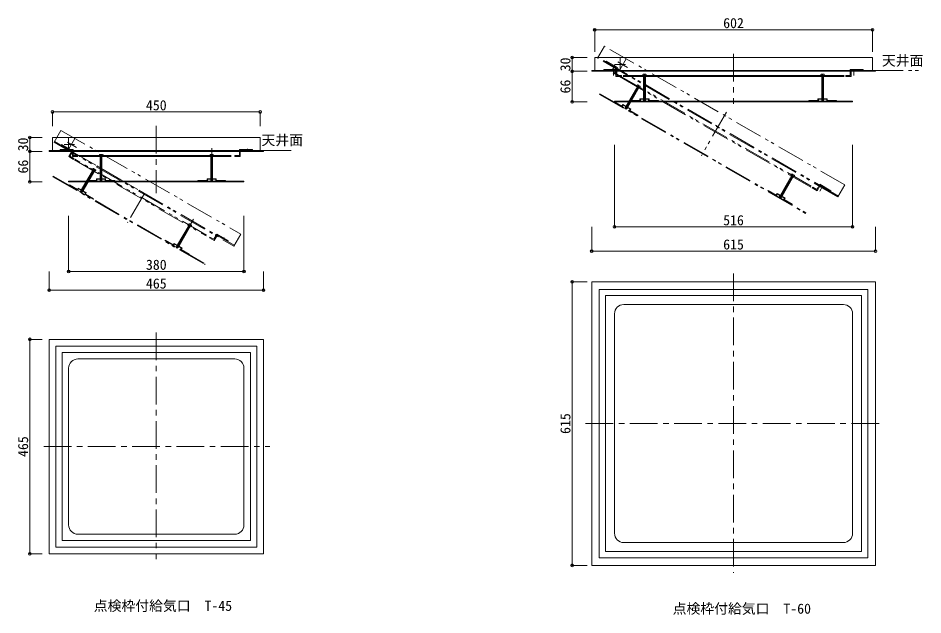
# Model space of a CAD drawing. Units: millimetres at full size; some dimension numbers follow another scale. Extents: x -7455 to 7419, y -2549 to 3457.
# Drawn here: x 89 to 2050, y 1573 to 2868 of the extents above; entities that cross this region are included whole.
import ezdxf
from ezdxf.enums import TextEntityAlignment as Align

# ---------------------------------------------------------------- set-up
doc = ezdxf.new("R2010")
doc.units = ezdxf.units.MM
doc.header["$LTSCALE"] = 12
doc.header["$PDMODE"] = 32
doc.header["$PDSIZE"] = 6
for name, pattern in [('CHAIN1', [8, 5, -1, 1, -1]), ('DASHED3', [4, 3, -1]), ('DOUBLE_CHAIN1', [8.8, 5, -1, 0.6, -0.6, 0.6, -1])]:
    doc.linetypes.add(name, pattern=pattern)
doc.layers.add('0-1_側面板', color=7, linetype='Continuous', lineweight=5)
doc.layers.add('0-8', color=4, linetype='Continuous', lineweight=5)
doc.styles.add('ＭＳ 明朝', font='')
doc.styles.get('ＭＳ 明朝').set_extended_font_data('MS Mincho')

msp = doc.modelspace()

# ---------------------------------------------------------------- linework, layer by layer
at = {"layer": '0-1_側面板', "linetype": 'DOUBLE_CHAIN1'}
for p, q in [((1359.62, 2806.84), (1344.62, 2780.86)), ((1880.97, 2505.84), (1359.62, 2806.84)), ((1865.97, 2479.86), (1344.62, 2780.86)), ((1866.97, 2481.59), (1345.62, 2782.59)), ((1363.94, 2774.32), (1362.94, 2772.59)), ((1362.94, 2772.59), (1385.46, 2759.59)), ((1363.94, 2774.32), (1388.19, 2760.32)), ((1388.19, 2760.32), (1381.69, 2749.06)), ((1381.69, 2749.06), (1390.35, 2744.06)), ((1947.13, 2754.16), (2050.01, 2754.16)), ((1390.35, 2744.06), (1389.35, 2742.33)), ((1392.4, 2740.58), (1807.2, 2501.09)), ((1808.2, 2502.82), (1393.4, 2742.31)), ((1431.92, 2720.06), (1406.92, 2676.76)), ((1435.39, 2718.06), (1410.39, 2674.76)), ((1431.37, 2722.11), (1430.62, 2720.81)), ((1430.62, 2720.81), (1436.69, 2717.31)), ((1437.07, 2719.98), (1432.74, 2722.48)), ((1437.44, 2718.61), (1436.69, 2717.31)), ((1349.61, 2703.5), (1348.86, 2702.2)), ((1348.86, 2702.2), (1795.73, 2444.2)), ((1380.42, 2686.87), (1397.74, 2676.87)), ((1399.74, 2680.33), (1397.74, 2676.87)), ((1400.11, 2678.96), (1398.11, 2675.5)), ((1404.17, 2672), (1407.64, 2670)), ((1404.44, 2676.46), (1404.94, 2677.33)), ((1411.37, 2672.46), (1404.44, 2676.46)), ((1411.87, 2673.33), (1404.94, 2677.33)), ((1405.11, 2672.62), (1407.11, 2676.08)), ((1407.7, 2671.12), (1409.7, 2674.58)), ((1411.37, 2672.46), (1411.87, 2673.33)), ((1415.06, 2666.87), (1432.38, 2656.87)), ((1432.38, 2656.87), (1431.88, 2656)), ((181.97, 2624.17), (571.68, 2399.17)), ((167.97, 2599.92), (557.68, 2374.92)), ((183.26, 2593.41), (182.26, 2591.67)), ((182.26, 2591.67), (205.21, 2578.42)), ((183.26, 2593.41), (207.94, 2579.16)), ((205.21, 2578.42), (198.71, 2567.17)), ((207.94, 2579.16), (201.44, 2567.9)), ((621.13, 2580.63), (687.42, 2580.63)), ((198.71, 2567.17), (209.1, 2561.17)), ((201.44, 2567.9), (210.1, 2562.9)), ((210.1, 2562.9), (209.1, 2561.17)), ((211.28, 2559.91), (496.56, 2395.2)), ((497.56, 2396.93), (212.28, 2561.64)), ((251.67, 2538.9), (226.67, 2495.6)), ((255.13, 2536.9), (230.13, 2493.6)), ((251.12, 2540.95), (250.37, 2539.65)), ((250.37, 2539.65), (256.43, 2536.15)), ((256.82, 2538.81), (252.49, 2541.31)), ((257.18, 2537.45), (256.43, 2536.15)), ((165.03, 2524.83), (164.28, 2523.53)), ((164.28, 2523.53), (493.37, 2333.53)), ((165.03, 2524.83), (494.12, 2334.83)), ((1766.21, 2527.06), (1741.21, 2483.76)), ((1769.67, 2525.06), (1744.67, 2481.76)), ((1765.66, 2529.11), (1764.91, 2527.81)), ((1764.91, 2527.81), (1770.97, 2524.31)), ((1771.35, 2526.98), (1767.02, 2529.48)), ((1771.72, 2525.61), (1770.97, 2524.31)), ((200.17, 2505.7), (199.67, 2504.83)), ((199.67, 2504.83), (217.86, 2494.33)), ((200.17, 2505.7), (217.49, 2495.7)), ((219.49, 2499.16), (217.49, 2495.7)), ((219.86, 2497.8), (217.86, 2494.33)), ((219.49, 2499.16), (236.81, 2489.16)), ((219.86, 2497.8), (235.45, 2488.8)), ((223.92, 2490.83), (227.38, 2488.83)), ((224.19, 2495.3), (224.69, 2496.16)), ((231.12, 2491.3), (224.19, 2495.3)), ((224.42, 2491.7), (224.92, 2492.57)), ((227.88, 2489.7), (224.42, 2491.7)), ((231.62, 2492.16), (224.69, 2496.16)), ((224.85, 2491.45), (226.85, 2494.91)), ((227.45, 2489.95), (229.45, 2493.41)), ((228.38, 2490.57), (227.88, 2489.7)), ((231.12, 2491.3), (231.62, 2492.16)), ((1714.71, 2493.87), (1732.03, 2483.87)), ((1811.24, 2501.06), (1819.9, 2496.06)), ((1826.4, 2507.32), (1819.9, 2496.06)), ((1827.13, 2504.59), (1820.63, 2493.33)), ((1826.4, 2507.32), (1850.65, 2493.32)), ((1827.13, 2504.59), (1849.65, 2491.59)), ((1850.65, 2493.32), (1849.65, 2491.59)), ((1880.97, 2505.84), (1865.97, 2479.86)), ((235.45, 2488.8), (233.45, 2485.33)), ((233.45, 2485.33), (251.63, 2474.83)), ((236.81, 2489.16), (234.81, 2485.7)), ((1734.03, 2487.33), (1732.03, 2483.87)), ((1734.4, 2485.96), (1732.4, 2482.5)), ((1738.46, 2479), (1741.92, 2477)), ((1738.73, 2483.46), (1739.23, 2484.33)), ((1745.65, 2479.46), (1738.73, 2483.46)), ((1746.15, 2480.33), (1739.23, 2484.33)), ((1739.39, 2479.62), (1741.39, 2483.08)), ((1741.99, 2478.12), (1743.99, 2481.58)), ((1745.65, 2479.46), (1746.15, 2480.33)), ((1749.35, 2473.87), (1766.67, 2463.87)), ((1766.67, 2463.87), (1766.17, 2463)), ((459.52, 2418.9), (434.52, 2375.6)), ((462.98, 2416.9), (437.98, 2373.6)), ((458.97, 2420.95), (458.22, 2419.65)), ((458.22, 2419.65), (464.28, 2416.15)), ((464.66, 2418.81), (460.33, 2421.31)), ((465.03, 2417.45), (464.28, 2416.15)), ((504.55, 2392.9), (503.55, 2391.17)), ((504.55, 2392.9), (513.21, 2387.9)), ((519.71, 2399.16), (513.21, 2387.9)), ((520.44, 2396.42), (513.94, 2385.17)), ((519.71, 2399.16), (544.39, 2384.91)), ((520.44, 2396.42), (543.39, 2383.17)), ((571.68, 2399.17), (556.68, 2373.19)), ((408.02, 2385.7), (407.52, 2384.83)), ((407.52, 2384.83), (425.7, 2374.33)), ((408.02, 2385.7), (425.34, 2375.7)), ((427.34, 2379.16), (425.34, 2375.7)), ((427.7, 2377.8), (425.7, 2374.33)), ((427.34, 2379.16), (444.66, 2369.16)), ((427.7, 2377.8), (443.29, 2368.8)), ((432.03, 2375.3), (432.53, 2376.16)), ((438.96, 2371.3), (432.03, 2375.3)), ((439.46, 2372.16), (432.53, 2376.16)), ((432.7, 2371.45), (434.7, 2374.91)), ((435.3, 2369.95), (437.3, 2373.41)), ((503.55, 2391.17), (513.94, 2385.17)), ((544.39, 2384.91), (543.39, 2383.17)), ((431.77, 2370.83), (435.23, 2368.83)), ((432.27, 2371.7), (432.77, 2372.57)), ((435.73, 2369.7), (432.27, 2371.7)), ((436.23, 2370.57), (435.73, 2369.7)), ((438.96, 2371.3), (439.46, 2372.16)), ((443.29, 2368.8), (441.29, 2365.33)), ((441.29, 2365.33), (459.48, 2354.83)), ((444.66, 2369.16), (442.66, 2365.7)), ((494.12, 2334.83), (493.37, 2333.53))]:
    msp.add_line(p, q, dxfattribs=at)
at = {"layer": '0-1_側面板', "color": 4, "linetype": 'CHAIN1'}
for p, q in [((1639.63, 2790.13), (1639.63, 2681.51)), ((1405.28, 2767.16), (1381.41, 2767.16)), ((1393.63, 2782.16), (1393.63, 2754.16)), ((1379.13, 2758.14), (1379.13, 2743.16)), ((1446.63, 2745.85), (1446.63, 2686.92)), ((1632.61, 2754.16), (1639.63, 2754.16)), ((1832.63, 2745.85), (1832.63, 2686.92)), ((1900.13, 2756.16), (1900.13, 2743.16)), ((1437.63, 2687.66), (1446.63, 2687.66)), ((1446.63, 2696.98), (1446.63, 2687.66)), ((1823.63, 2687.66), (1832.63, 2687.66)), ((1832.63, 2687.29), (1832.63, 2694.1)), ((388.63, 2633.72), (388.63, 2488.31)), ((198.63, 2608.63), (198.63, 2580.63)), ((188.6, 2593.63), (211.35, 2593.63)), ((206.63, 2580.63), (388.63, 2580.63)), ((268.63, 2512.68), (268.63, 2584.64)), ((268.63, 2572.32), (268.63, 2513.39)), ((508.63, 2585.27), (508.63, 2512.47)), ((508.63, 2572.32), (508.63, 2513.39)), ((259.63, 2514.13), (268.63, 2514.13)), ((268.63, 2523.44), (268.63, 2514.13)), ((499.63, 2514.13), (508.63, 2514.13)), ((508.63, 2513.76), (508.63, 2520.56)), ((1639.63, 2314.1), (1639.63, 1664.85)), ((388.63, 2185.89), (388.63, 1694.62)), ((1319.01, 1988.37), (1963.87, 1988.37)), ((144.49, 1938.48), (634.45, 1938.48))]:
    msp.add_line(p, q, dxfattribs=at)
at = {"layer": '0-1_側面板', "color": 4, "linetype": 'DOUBLE_CHAIN1'}
for p, q in [((1382.69, 2765.79), (1375.2, 2752.81)), ((1409.84, 2760.53), (1389.17, 2772.46)), ((1407.25, 2779.34), (1393.25, 2755.09)), ((1435, 2721.4), (1405.53, 2670.36)), ((1398.11, 2675.5), (1405.9, 2671)), ((1410.56, 2679.07), (1405.9, 2671)), ((1624.28, 2663.24), (1569.97, 2569.17)), ((1600.22, 2635.6), (1606.3, 2632.09)), ((196.1, 2598.69), (215.8, 2587.32)), ((212.28, 2606.67), (198.28, 2582.42)), ((205.21, 2578.42), (362.83, 2487.42)), ((224.93, 2488.58), (260.91, 2550.9)), ((254.75, 2540.23), (225.28, 2489.19)), ((1769.29, 2528.4), (1739.82, 2477.36)), ((217.86, 2494.33), (225.65, 2489.83)), ((230.31, 2497.9), (225.65, 2489.83)), ((1832.9, 2503.57), (1826.4, 2492.31)), ((362.83, 2487.42), (326.5, 2424.51)), ((1732.4, 2482.5), (1740.19, 2478)), ((1740.01, 2477.68), (1743.41, 2483.58)), ((469.07, 2431.44), (432.67, 2368.4)), ((462.59, 2420.23), (433.13, 2369.19)), ((425.7, 2374.33), (433.5, 2369.83)), ((433.31, 2369.52), (436.72, 2375.41))]:
    msp.add_line(p, q, dxfattribs=at)
at = {"layer": '0-1_側面板'}
for p, q in [((1940.63, 2782.16), (1940.63, 2754.16)), ((1947.13, 2754.16), (1332.13, 2754.16)), ((1332.13, 2752.16), (1332.13, 2754.16)), ((1947.13, 2752.16), (1332.13, 2752.16)), ((1358.63, 2756.16), (1358.63, 2754.16)), ((1358.63, 2756.16), (1386.63, 2756.16)), ((1358.63, 2754.16), (1384.63, 2754.16)), ((1386.63, 2756.16), (1386.63, 2743.16)), ((1449.13, 2745.66), (1444.13, 2745.66)), ((1835.13, 2745.66), (1830.13, 2745.66)), ((1892.63, 2756.16), (1920.63, 2756.16)), ((1892.63, 2756.16), (1892.63, 2743.16)), ((1894.63, 2754.16), (1920.63, 2754.16)), ((1894.63, 2754.16), (1894.63, 2741.16)), ((1920.63, 2756.16), (1920.63, 2754.16)), ((1947.13, 2752.16), (1947.13, 2754.16)), ((1386.63, 2743.16), (1396.63, 2743.16)), ((1396.63, 2743.16), (1396.63, 2741.16)), ((1879.12, 2743.16), (1400.15, 2743.16)), ((1400.15, 2741.16), (1879.12, 2741.16)), ((1443.13, 2744.66), (1443.13, 2743.16)), ((1443.13, 2743.16), (1450.13, 2743.16)), ((1444.63, 2743.16), (1444.63, 2693.16)), ((1448.63, 2743.16), (1448.63, 2693.16)), ((1450.13, 2744.66), (1450.13, 2743.16)), ((1829.13, 2744.66), (1829.13, 2743.16)), ((1829.13, 2743.16), (1836.13, 2743.16)), ((1830.63, 2743.16), (1830.63, 2693.16)), ((1834.63, 2743.16), (1834.63, 2693.16)), ((1836.13, 2744.66), (1836.13, 2743.16)), ((1882.63, 2743.16), (1892.63, 2743.16)), ((1381.63, 2687.66), (1381.63, 2686.16)), ((1416.63, 2688.66), (1436.63, 2688.66)), ((1436.63, 2692.66), (1436.63, 2688.66)), ((1437.63, 2691.66), (1437.63, 2687.66)), ((1442.63, 2691.66), (1442.63, 2692.66)), ((1450.63, 2692.66), (1442.63, 2692.66)), ((1450.63, 2691.66), (1442.63, 2691.66)), ((1444.63, 2687.66), (1448.63, 2687.66)), ((1450.63, 2691.66), (1450.63, 2692.66)), ((1456.63, 2688.66), (1476.63, 2688.66)), ((1476.63, 2688.66), (1476.63, 2687.66)), ((1802.63, 2688.66), (1822.63, 2688.66)), ((1822.63, 2692.66), (1822.63, 2688.66)), ((1823.63, 2691.66), (1823.63, 2687.66)), ((1828.63, 2691.66), (1828.63, 2692.66)), ((1836.63, 2692.66), (1828.63, 2692.66)), ((1836.63, 2691.66), (1828.63, 2691.66)), ((1830.63, 2687.66), (1834.63, 2687.66)), ((1836.63, 2691.66), (1836.63, 2692.66)), ((1842.63, 2688.66), (1862.63, 2688.66)), ((1862.63, 2688.66), (1862.63, 2687.66)), ((1381.63, 2686.16), (1897.63, 2686.16)), ((163.63, 2608.63), (613.63, 2608.63)), ((163.63, 2608.63), (163.63, 2580.63)), ((613.63, 2608.63), (613.63, 2580.63)), ((156.13, 2580.63), (621.13, 2580.63)), ((156.13, 2580.63), (156.13, 2578.63)), ((156.13, 2578.63), (621.13, 2578.63)), ((180.13, 2582.63), (208.63, 2582.63)), ((206.63, 2580.63), (206.63, 2567.63)), ((208.63, 2582.63), (208.63, 2569.63)), ((208.63, 2569.63), (218.63, 2569.63)), ((218.63, 2569.63), (218.63, 2567.63)), ((550.55, 2569.63), (221.14, 2569.63)), ((265.13, 2571.13), (265.13, 2569.63)), ((265.13, 2569.63), (272.13, 2569.63)), ((271.13, 2572.13), (266.13, 2572.13)), ((266.63, 2569.63), (266.63, 2519.63)), ((270.63, 2569.63), (270.63, 2519.63)), ((272.13, 2571.13), (272.13, 2569.63)), ((505.13, 2571.13), (505.13, 2569.63)), ((505.13, 2569.63), (512.13, 2569.63)), ((511.13, 2572.13), (506.13, 2572.13)), ((506.63, 2569.63), (506.63, 2519.63)), ((510.63, 2569.63), (510.63, 2519.63)), ((512.13, 2571.13), (512.13, 2569.63)), ((558.63, 2569.63), (558.63, 2567.63)), ((558.63, 2569.63), (568.63, 2569.63)), ((568.63, 2582.63), (568.63, 2569.63)), ((570.63, 2580.63), (570.63, 2567.63)), ((570.63, 2580.63), (597.13, 2580.63)), ((621.13, 2580.63), (621.13, 2578.63)), ((206.63, 2567.63), (218.63, 2567.63)), ((221.14, 2567.63), (550.55, 2567.63)), ((558.63, 2567.63), (570.63, 2567.63)), ((198.63, 2514.13), (198.63, 2512.63)), ((198.63, 2512.63), (578.63, 2512.63)), ((238.63, 2515.13), (258.63, 2515.13)), ((258.63, 2519.13), (258.63, 2515.13)), ((259.63, 2518.13), (259.63, 2514.13)), ((264.63, 2518.13), (264.63, 2519.13)), ((272.63, 2519.13), (264.63, 2519.13)), ((272.63, 2518.13), (264.63, 2518.13)), ((266.63, 2514.13), (270.63, 2514.13)), ((272.63, 2518.13), (272.63, 2519.13)), ((278.63, 2515.13), (298.63, 2515.13)), ((298.63, 2515.13), (298.63, 2514.13)), ((478.63, 2515.13), (498.63, 2515.13)), ((498.63, 2519.13), (498.63, 2515.13)), ((499.63, 2518.13), (499.63, 2514.13)), ((504.63, 2518.13), (504.63, 2519.13)), ((512.63, 2519.13), (504.63, 2519.13)), ((512.63, 2518.13), (504.63, 2518.13)), ((506.63, 2514.13), (510.63, 2514.13)), ((512.63, 2518.13), (512.63, 2519.13)), ((518.63, 2515.13), (538.63, 2515.13)), ((538.63, 2515.13), (538.63, 2514.13)), ((1877.63, 2246.37), (1401.63, 2246.37)), ((1381.63, 1750.37), (1381.63, 2226.37)), ((1897.63, 1750.37), (1897.63, 2226.37)), ((558.63, 2128.48), (218.63, 2128.48)), ((198.63, 1768.48), (198.63, 2108.48)), ((578.63, 1768.48), (578.63, 2108.48)), ((218.63, 1748.48), (558.63, 1748.48)), ((1401.63, 1730.37), (1877.63, 1730.37))]:
    msp.add_line(p, q, dxfattribs=at)
at = {"layer": '0-1_側面板', "linetype": 'DASHED3'}
for p, q in [((1445.13, 2688.66), (1445.13, 2692.66)), ((1448.13, 2688.66), (1448.13, 2692.66)), ((1831.13, 2688.66), (1831.13, 2692.66)), ((1834.13, 2688.66), (1834.13, 2692.66)), ((267.13, 2515.13), (267.13, 2519.13)), ((270.13, 2515.13), (270.13, 2519.13)), ((507.13, 2515.13), (507.13, 2519.13)), ((510.13, 2515.13), (510.13, 2519.13))]:
    msp.add_line(p, q, dxfattribs=at)
at = {"layer": '0-1_側面板', "color": 6, "linetype": 'DASHED3', "lineweight": 13}
msp.add_line((586.02, 2584.13), (586.02, 2582.63), dxfattribs=at)
at = {"layer": '0-1_側面板', "color": 6, "linetype": 'DOUBLE_CHAIN1', "lineweight": 13}
msp.add_line((535.52, 2391.76), (534.77, 2390.46), dxfattribs=at)
at = {"layer": '0-1_側面板'}
for points in [[(1940.63, 2782.16), (1338.63, 2782.16), (1338.63, 2754.16)], [(1384.63, 2754.16), (1384.63, 2741.16), (1396.63, 2741.16)], [(1882.63, 2743.16), (1882.63, 2741.16), (1894.63, 2741.16)], [(1381.63, 2687.66), (1897.63, 2687.66), (1897.63, 2686.16)], [(1416.63, 2688.66), (1416.63, 2687.66), (1437.63, 2687.66)], [(1436.63, 2692.66), (1456.63, 2692.66), (1456.63, 2688.66)], [(1437.63, 2691.66), (1455.63, 2691.66), (1455.63, 2687.66), (1476.63, 2687.66)], [(1448.63, 2689.66), (1448.63, 2688.66), (1444.63, 2688.66), (1444.63, 2689.66)], [(1802.63, 2688.66), (1802.63, 2687.66), (1823.63, 2687.66)], [(1822.63, 2692.66), (1842.63, 2692.66), (1842.63, 2688.66)], [(1823.63, 2691.66), (1841.63, 2691.66), (1841.63, 2687.66), (1862.63, 2687.66)], [(1834.63, 2689.66), (1834.63, 2688.66), (1830.63, 2688.66), (1830.63, 2689.66)], [(180.13, 2582.63), (180.13, 2580.63), (206.63, 2580.63)], [(568.63, 2582.63), (597.13, 2582.63), (597.13, 2580.63)], [(198.63, 2514.13), (578.63, 2514.13), (578.63, 2512.63)], [(238.63, 2515.13), (238.63, 2514.13), (259.63, 2514.13)], [(258.63, 2519.13), (278.63, 2519.13), (278.63, 2515.13)], [(259.63, 2518.13), (277.63, 2518.13), (277.63, 2514.13), (298.63, 2514.13)], [(270.63, 2516.13), (270.63, 2515.13), (266.63, 2515.13), (266.63, 2516.13)], [(478.63, 2515.13), (478.63, 2514.13), (499.63, 2514.13)], [(498.63, 2519.13), (518.63, 2519.13), (518.63, 2515.13)], [(499.63, 2518.13), (517.63, 2518.13), (517.63, 2514.13), (538.63, 2514.13)], [(510.63, 2516.13), (510.63, 2515.13), (506.63, 2515.13), (506.63, 2516.13)]]:
    msp.add_lwpolyline(points, dxfattribs=at)
at = {"layer": '0-1_側面板', "linetype": 'DOUBLE_CHAIN1'}
for points in [[(1385.46, 2759.59), (1378.96, 2748.33), (1389.35, 2742.33)], [(1349.61, 2703.5), (1796.48, 2445.5), (1795.73, 2444.2)], [(1380.42, 2686.87), (1379.92, 2686), (1398.11, 2675.5)], [(1399.74, 2680.33), (1417.06, 2670.33), (1415.06, 2666.87)], [(1400.11, 2678.96), (1415.7, 2669.96), (1413.7, 2666.5), (1431.88, 2656)], [(1408.64, 2671.73), (1408.14, 2670.87), (1404.67, 2672.87), (1405.17, 2673.73)], [(181.97, 2624.17), (166.97, 2598.19), (556.68, 2373.19)], [(1714.71, 2493.87), (1714.21, 2493), (1732.4, 2482.5)], [(1811.24, 2501.06), (1810.24, 2499.33), (1820.63, 2493.33)], [(234.81, 2485.7), (252.13, 2475.7), (251.63, 2474.83)], [(1734.03, 2487.33), (1751.35, 2477.33), (1749.35, 2473.87)], [(1734.4, 2485.96), (1749.98, 2476.96), (1747.98, 2473.5), (1766.17, 2463)], [(1742.92, 2478.73), (1742.42, 2477.87), (1738.96, 2479.87), (1739.46, 2480.73)], [(442.66, 2365.7), (459.98, 2355.7), (459.48, 2354.83)]]:
    msp.add_lwpolyline(points, dxfattribs=at)
at = {"layer": '0-1_側面板'}
for points in [[(1332.13, 1680.87), (1947.13, 1680.87), (1947.13, 2295.87), (1332.13, 2295.87)], [(1348.63, 1697.37), (1930.63, 1697.37), (1930.63, 2279.37), (1348.63, 2279.37)], [(1362.13, 1710.87), (1917.13, 1710.87), (1917.13, 2265.87), (1362.13, 2265.87)], [(156.13, 1705.98), (621.13, 1705.98), (621.13, 2170.98), (156.13, 2170.98)], [(170.63, 1720.48), (606.63, 1720.48), (606.63, 2156.48), (170.63, 2156.48)], [(184.63, 1734.48), (592.63, 1734.48), (592.63, 2142.48), (184.63, 2142.48)]]:
    msp.add_lwpolyline(points, close=True, dxfattribs=at)
for centre, radius, start, end in [((1444.13, 2744.66), 1, 90, 180), ((1449.13, 2744.66), 1, 0, 90), ((1830.13, 2744.66), 1, 90, 180), ((1835.13, 2744.66), 1, 0, 90), ((1442.63, 2689.66), 2, 0, 90), ((1450.63, 2689.66), 2, 90, 180), ((1828.63, 2689.66), 2, 0, 90), ((1836.63, 2689.66), 2, 90, 180), ((266.13, 2571.13), 1, 90, 180), ((271.13, 2571.13), 1, 0, 90), ((506.13, 2571.13), 1, 90, 180), ((511.13, 2571.13), 1, 0, 90), ((264.63, 2516.13), 2, 0, 90), ((272.63, 2516.13), 2, 90, 180), ((504.63, 2516.13), 2, 0, 90), ((512.63, 2516.13), 2, 90, 180), ((1401.63, 2226.37), 20, 90, 180), ((1877.63, 2226.37), 20, 0, 90), ((218.63, 2108.48), 20, 90, 180), ((558.63, 2108.48), 20, 0, 90), ((218.63, 1768.48), 20, 180, 270), ((558.63, 1768.48), 20, 270, 0), ((1401.63, 1750.37), 20, 180, 270), ((1877.63, 1750.37), 20, 270, 0)]:
    msp.add_arc(centre, radius, start, end, dxfattribs=at)
at = {"layer": '0-1_側面板', "linetype": 'DOUBLE_CHAIN1'}
for centre, radius, start, end in [((1432.24, 2721.61), 1, 60, 150), ((1436.57, 2719.11), 1, 330, 60), ((1403.44, 2674.73), 2, 330, 60), ((1410.37, 2670.73), 2, 60, 150), ((251.99, 2540.45), 1, 60, 150), ((256.32, 2537.95), 1, 330, 60), ((1766.52, 2528.61), 1, 60, 150), ((1770.85, 2526.11), 1, 330, 60), ((223.19, 2493.57), 2, 330, 60), ((230.12, 2489.57), 2, 60, 150), ((1737.73, 2481.73), 2, 330, 60), ((1744.65, 2477.73), 2, 60, 150), ((459.83, 2420.45), 1, 60, 150), ((464.16, 2417.95), 1, 330, 60), ((431.03, 2373.57), 2, 330, 60), ((437.96, 2369.57), 2, 60, 150)]:
    msp.add_arc(centre, radius, start, end, dxfattribs=at)
at = {"layer": '0-8'}
for p, q in [((1338.63, 2842.25), (1940.63, 2842.25)), ((1338.63, 2842.25), (1338.63, 2794.1)), ((1940.63, 2842.25), (1940.63, 2794.1)), ((1289.67, 2782.16), (1289.67, 2752.16)), ((1289.67, 2782.16), (1322.43, 2782.16)), ((1289.67, 2752.16), (1322.43, 2752.16)), ((1289.67, 2752.16), (1289.67, 2686.16)), ((1289.67, 2686.16), (1322.43, 2686.16)), ((163.63, 2664.04), (613.63, 2664.04)), ((163.63, 2664.04), (163.63, 2633.23)), ((613.63, 2664.04), (613.63, 2633.23)), ((114.36, 2608.63), (114.36, 2578.63)), ((114.36, 2608.63), (141.32, 2608.63)), ((1381.63, 2414.77), (1381.63, 2592.76)), ((1897.63, 2414.77), (1897.63, 2592.76)), ((114.36, 2578.63), (141.32, 2578.63)), ((114.36, 2512.63), (114.36, 2578.63)), ((114.36, 2578.63), (141.02, 2578.63)), ((114.36, 2512.63), (141.02, 2512.63)), ((198.63, 2318.2), (198.63, 2438.72)), ((578.63, 2318.2), (578.63, 2438.72)), ((1332.13, 2362.24), (1332.13, 2414.77)), ((1381.63, 2414.77), (1897.63, 2414.77)), ((1947.13, 2362.24), (1947.13, 2414.77)), ((1332.13, 2362.24), (1947.13, 2362.24)), ((156.13, 2277.59), (156.13, 2318.2)), ((198.63, 2318.2), (578.63, 2318.2)), ((621.13, 2277.59), (621.13, 2318.2)), ((1289.67, 2295.87), (1322.43, 2295.87)), ((1289.67, 2295.87), (1289.67, 1680.87)), ((156.13, 2277.59), (621.13, 2277.59)), ((114.36, 2170.98), (114.36, 1705.98)), ((114.36, 2170.98), (141.02, 2170.98)), ((114.36, 1705.98), (141.02, 1705.98)), ((1289.67, 1680.87), (1322.43, 1680.87))]:
    msp.add_line(p, q, dxfattribs=at)
for p in [(1338.63, 2842.25), (1940.63, 2842.25), (1289.67, 2782.16), (1289.67, 2752.16), (1289.67, 2686.16), (163.63, 2664.04), (613.63, 2664.04), (114.36, 2608.63), (114.36, 2578.63), (114.36, 2512.63), (1381.63, 2414.77), (1897.63, 2414.77), (1332.13, 2362.24), (1947.13, 2362.24), (198.63, 2318.2), (578.63, 2318.2), (1289.67, 2295.87), (156.13, 2277.59), (621.13, 2277.59), (114.36, 2170.98), (114.36, 1705.98), (1289.67, 1680.87)]:
    msp.add_point(p, dxfattribs=at)

# ---------------------------------------------------------------- texts
at = {"layer": '0-8', "color": 7, "style": 'ＭＳ 明朝'}
for s, p in [('602', (1617.13, 2839.25)), ('天井面', (1961.15, 2757.9)), ('450', (366.13, 2661.04)), ('天井面', (616.43, 2585.57)), ('516', (1617.13, 2411.77)), ('615', (1617.13, 2359.24)), ('380', (366.13, 2315.2)), ('465', (366.13, 2274.59)), ('点検枠付給気口\u3000T-45', (253.03, 1575.62)), ('点検枠付給気口\u3000T-60', (1507.67, 1569.49))]:
    msp.add_text(s, height=21.99, dxfattribs=at).set_placement(p, align=Align.BOTTOM_LEFT)
for s, p in [('30', (1292.67, 2752.16)), ('66', (1292.67, 2704.16)), ('30', (117.36, 2578.63)), ('66', (117.36, 2530.63)), ('615', (1292.67, 1965.87)), ('465', (117.36, 1915.98))]:
    msp.add_text(s, height=21.99, rotation=90, dxfattribs=at).set_placement(p, align=Align.BOTTOM_LEFT)

doc.saveas('drawing.dxf')
